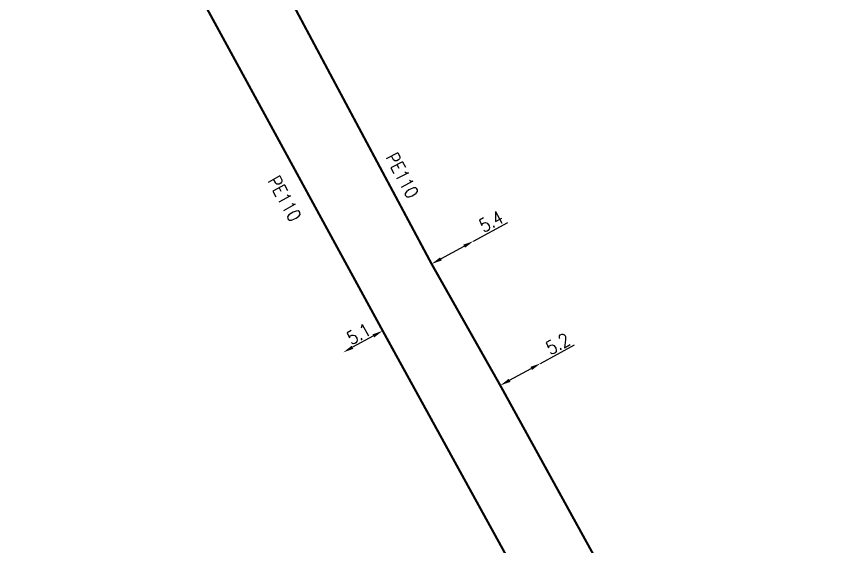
# Model space of a CAD drawing. Header units: millimetres. Extents: x 150998 to 151977, y 126997 to 128005.
# Drawn here: x 151106.9 to 151200.2, y 127510 to 127570.1 of the extents above; entities that cross this region are included whole.
import ezdxf

# ---------------------------------------------------------------- set-up
doc = ezdxf.new("R2010")
doc.units = ezdxf.units.MM
doc.header["$PDMODE"] = 34
doc.linetypes.add('L_100_PE', pattern=[14, 10, -1.5, 1, -1.5])
doc.layers.get('DEFPOINTS').update_dxf_attribs({"linetype": 'CONTINUOUS'})
doc.layers.add('L_140', color=3, linetype='CONTINUOUS')
doc.styles.get("Standard").update_dxf_attribs({"font": 'romans.shx', "width": 0.85})
doc.dimstyles.get("Standard").update_dxf_attribs({"dimtxt": 1.5, "dimasz": 1.2, "dimexe": 0.625, "dimexo": 0.625, "dimgap": 0.25, "dimtad": 1, "dimdec": 1, "dimzin": 0, "dimdsep": 46, "dimtxsty": 'Standard', "dimcen": -0.5, "dimadec": 0, "dimazin": 0, "dimtfac": 1, "dimtdec": 1, "dimtmove": 0, "dimatfit": 3, "dimfxl": 0, "dimtolj": 1, "dimtzin": 0, "dimarcsym": 0})

# ---------------------------------------------------------------- blocks, each defined once
blk = doc.blocks.new('*D518')
at = {"layer": 'DEFPOINTS', "color": 0, "linetype": 'Continuous', "transparency": 16777216}
for p in [(151158.706, 127544.625), (151158.706, 127544.625), (151153.965, 127542.038)]:
    blk.add_point(p, dxfattribs=at)
at = {"layer": 'L_140', "color": 0, "linetype": 'Continuous', "lineweight": -2, "transparency": 16777216}
for p, q in [((151158.706, 127544.625), (151162.597, 127546.747)), ((151155.018, 127542.613), (151157.653, 127544.05))]:
    blk.add_line(p, q, dxfattribs=at)
at = {"layer": 'L_140', "color": 0, "linetype": 'Continuous', "transparency": 16777216}
for points in [[(151157.557, 127544.226), (151157.748, 127543.874), (151158.706, 127544.625)], [(151154.922, 127542.789), (151155.114, 127542.437), (151153.965, 127542.038)]]:
    blk.add_solid(points, dxfattribs=at)
at = {"layer": 'L_140', "color": 0, "linetype": 'Continuous', "transparency": 16777216, "insert": (151160.699, 127546.851), "char_height": 1.5, "attachment_point": 5, "rotation": 28.60904}
blk.add_mtext('\\A1;5.4', dxfattribs=at)
blk = doc.blocks.new('*D519')
at = {"layer": 'DEFPOINTS', "color": 0, "linetype": 'Continuous', "transparency": 16777216}
for p in [(151166.302, 127530.777), (151166.302, 127530.777), (151161.743, 127528.275)]:
    blk.add_point(p, dxfattribs=at)
at = {"layer": 'L_140', "color": 0, "linetype": 'Continuous', "lineweight": -2, "transparency": 16777216}
for p, q in [((151166.302, 127530.777), (151170.134, 127532.88)), ((151162.795, 127528.852), (151165.25, 127530.199))]:
    blk.add_line(p, q, dxfattribs=at)
at = {"layer": 'L_140', "color": 0, "linetype": 'Continuous', "transparency": 16777216}
for points in [[(151165.153, 127530.375), (151165.346, 127530.024), (151166.302, 127530.777)], [(151162.699, 127529.028), (151162.891, 127528.677), (151161.743, 127528.275)]]:
    blk.add_solid(points, dxfattribs=at)
at = {"layer": 'L_140', "color": 0, "linetype": 'Continuous', "transparency": 16777216, "insert": (151168.263, 127532.994), "char_height": 1.5, "attachment_point": 5, "rotation": 28.75709}
blk.add_mtext('\\A1;5.2', dxfattribs=at)
blk = doc.blocks.new('*D522')
at = {"layer": 'DEFPOINTS', "color": 0, "linetype": 'Continuous', "transparency": 16777216}
for p in [(151148.422, 127534.465), (151143.948, 127532.019), (151143.948, 127532.019)]:
    blk.add_point(p, dxfattribs=at)
at = {"layer": 'L_140', "color": 0, "linetype": 'Continuous', "lineweight": -2, "transparency": 16777216}
blk.add_line((151147.37, 127533.889), (151145, 127532.594), dxfattribs=at)
at = {"layer": 'L_140', "color": 0, "linetype": 'Continuous', "transparency": 16777216}
for points in [[(151147.274, 127534.065), (151147.465, 127533.714), (151148.422, 127534.465)], [(151144.904, 127532.77), (151145.096, 127532.419), (151143.948, 127532.019)]]:
    blk.add_solid(points, dxfattribs=at)
at = {"layer": 'L_140', "color": 0, "linetype": 'Continuous', "transparency": 16777216, "insert": (151145.705, 127534.119), "char_height": 1.5, "attachment_point": 5, "rotation": 28.66444}
blk.add_mtext('\\A1;5.1', dxfattribs=at)

msp = doc.modelspace()

# ---------------------------------------------------------------- linework, layer by layer
at = {"layer": 'L_140', "linetype": 'L_100_PE', "flags": 128}
for points in [[(151278.67, 127472.769, 0.25, 0.25, 0), (151278.036, 127472.368, 0.25, 0.25, 0), (151263.817, 127463.681, 0.25, 0.25, 0), (151263.817, 127463.681, 0.25, 0.25, 0), (151232.937, 127447.032, 0.25, 0.25, 0), (151229.407, 127445.145, 0.25, 0.25, 0), (151226.642, 127444.422, 0.25, 0.25, 0), (151225.034, 127444.085, 0.25, 0.25, 0), (151222.28, 127443.64, 0.25, 0.25, 0), (151222.28, 127443.64, 0.25, 0.25, 0), (151222.28, 127443.64, 0.25, 0.25, 0), (151217.007, 127444.245, 0.25, 0.25, 0), (151217.007, 127444.245, 0.25, 0.25, 0), (151206.581, 127448.437, 0.25, 0.25, 0), (151204.273, 127449.897, 0.25, 0.25, 0), (151202.141, 127452.021, 0.25, 0.25, 0), (151200.606, 127454.867, 0.25, 0.25, 0), (151199.836, 127456.223, 0.25, 0.25, 0), (151196.09, 127464.121, 0.25, 0.25, 0), (151175.505, 127503.278, 0.25, 0.25, 0), (151161.743, 127528.275, 0.25, 0.25, 0), (151153.965, 127542.038, 0.25, 0.25, 0), (151138.343, 127571.297, 0.25, 0.25, 0), (151138.343, 127571.297, 0.25, 0.25, 0), (151132.175, 127582.294, 0.25, 0.25, 0), (151131.189, 127584.229, 0, 0, 0)], [(151123.284, 127580.218, 0.25, 0.25, 0), (151124.194, 127578.286, 0.25, 0.25, 0), (151126.414, 127574.832, 0.25, 0.25, 0), (151126.414, 127574.832, 0.25, 0.25, 0), (151148.422, 127534.465, 0.25, 0.25, 0), (151166.904, 127500.845, 0.25, 0.25, 0), (151180.472, 127476.054, 0.25, 0.25, 0), (151188.471, 127463.344, 0.25, 0.25, 0), (151194.225, 127453.093, 0.25, 0.25, 0), (151196.744, 127448.482, 0.25, 0.25, 0), (151197.082, 127446.396, 0.25, 0.25, 0), (151197.302, 127443.434, 0.25, 0.25, 0), (151192.899, 127428.674, 0.25, 0.25, 0), (151191.063, 127425.691, 0.25, 0.25, 0), (151188.801, 127423.889, 0.25, 0.25, 0), (151181.712, 127420.211, 0.25, 0.25, 0), (151169.8, 127413.792, 0.25, 0.25, 0), (151150.675, 127403.486, 0.25, 0.25, 0), (151115.646, 127384.441, 0.25, 0.25, 0), (151086.627, 127369.037, 0.25, 0.25, 0), (151081.385, 127366.243, 0.25, 0.25, 0), (151075.38, 127363.043, 0, 0, 0)]]:
    msp.add_lwpolyline(points, format="xyseb", dxfattribs=at)

# ---------------------------------------------------------------- texts
at = {"layer": 'L_140', "linetype": 'Continuous', "width": 0.85}
for rotation, p in [(297.97857, (151148.696, 127554.132)), (298.72893, (151135.333, 127551.477))]:
    msp.add_text('PE110', height=1.5, rotation=rotation, dxfattribs=at).set_placement(p)

# ---------------------------------------------------------------- dimensions: what is measured, and where the dimension line sits
at = {"layer": 'L_140', "linetype": 'Continuous'}
for base, p1, p2, angle, picture, middle in [((151158.706, 127544.625), (151153.965, 127542.038), (151158.706, 127544.625), 208.60904, '*D518', (151161.178, 127545.973)), ((151143.948, 127532.019), (151148.422, 127534.465), (151143.948, 127532.019), 28.66444, '*D522', (151146.185, 127533.242)), ((151166.302, 127530.777), (151161.743, 127528.275), (151166.302, 127530.777), 208.75709, '*D519', (151168.744, 127532.117))]:
    dim = msp.add_linear_dim(base=base, p1=p1, p2=p2, angle=angle, dimstyle='Standard', dxfattribs=at)
    dim.commit()
    dim.dimension.update_dxf_attribs({"geometry": picture, "text_midpoint": middle, "dimtype": 160})

doc.saveas('drawing.dxf')
